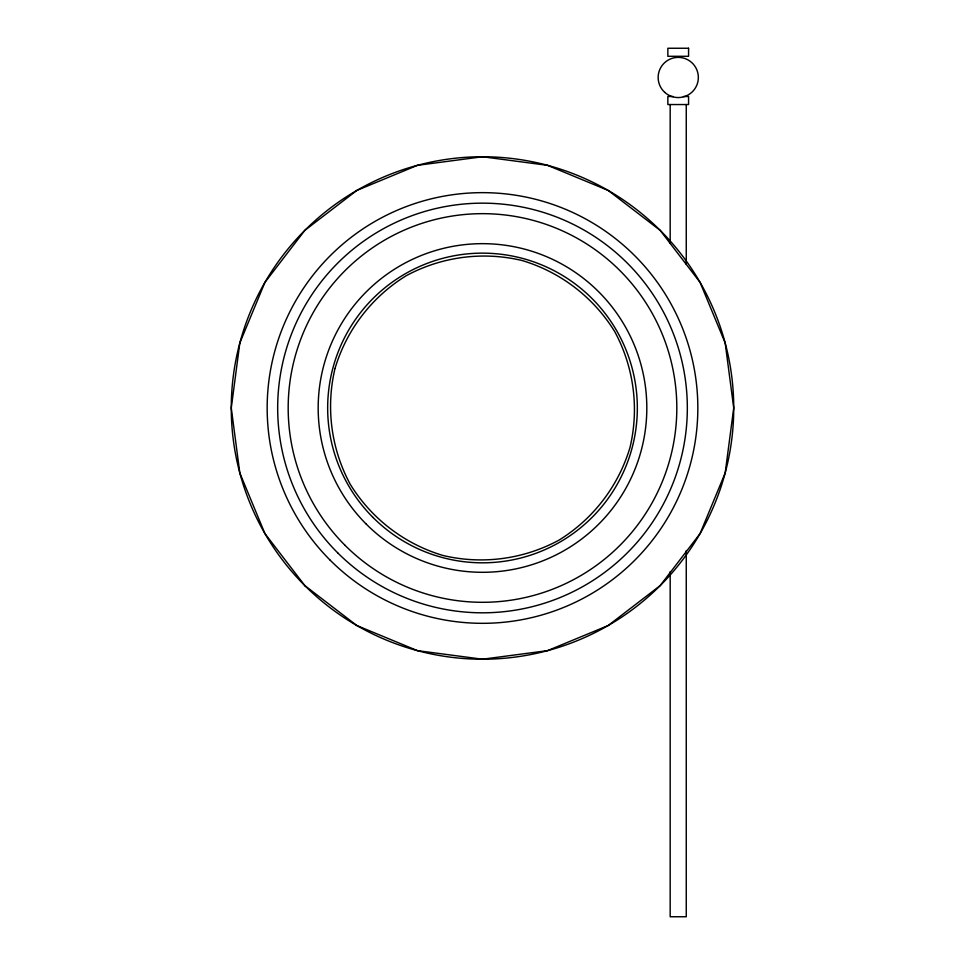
<?xml version="1.0" encoding="UTF-8"?>
<svg xmlns="http://www.w3.org/2000/svg" width="965" height="965" viewBox="0 0 965 965"><rect width="100%" height="100%" fill="white"/><g stroke="black" fill="none" stroke-linecap="round" stroke-linejoin="round"><path stroke-width="1.45" d="M673.039 96.5L667.852 96.5L667.852 104.546L688.576 104.546L688.576 96.5L683.401 96.5M686.26 104.546L686.26 264.265M686.26 550.581L686.26 916.75L670.18 916.75L670.18 571.678M670.18 104.546L670.18 243.18M239.827 342.961L231.274 407.99L239.827 473.007L264.929 533.597L304.856 585.634L356.881 625.561L417.471 650.651L482.5 659.216L547.529 650.651L608.119 625.561L660.144 585.634L700.071 533.597L725.173 473.007L733.726 407.99L725.173 342.961L700.071 282.371L660.144 230.333L608.119 190.407L547.529 165.317L482.5 156.752L417.471 165.317L356.881 190.407L304.856 230.333L264.929 282.371L239.827 342.961M335.012 368.461C325.712 407.676 331.128 448.858 350.259 484.334C371.416 518.639 404.371 543.922 442.983 555.478C482.198 564.778 523.38 559.35 558.844 540.219C593.149 519.073 618.444 486.119 629.988 447.507C639.288 408.292 633.872 367.11 614.741 331.634C593.584 297.329 560.629 272.046 522.017 260.49C482.802 251.19 441.62 256.618 406.156 275.749C371.851 296.894 346.556 329.849 335.012 368.461M688.576 48.25L667.852 48.25L667.852 56.296L688.576 56.296L688.576 48.25M664.813 92.423A20.108 20.108 0 0 0 697.912 81.627A20.108 20.108 0 0 0 672.014 58.358A20.108 20.108 0 0 0 664.813 92.423M373.009 517.469A154.846 154.846 0 0 0 632.063 448.062A154.846 154.846 0 0 0 442.428 258.415A154.846 154.846 0 0 0 373.009 517.469M366.302 524.176A164.327 164.327 0 0 0 641.218 450.51A164.327 164.327 0 0 0 439.968 249.26A164.327 164.327 0 0 0 366.302 524.176M345.096 545.382A194.315 194.315 0 0 0 670.192 458.279A194.315 194.315 0 0 0 432.211 220.285A194.315 194.315 0 0 0 345.096 545.382M337.666 552.812A204.821 204.821 0 0 0 680.349 460.993A204.821 204.821 0 0 0 429.485 210.141A204.821 204.821 0 0 0 337.666 552.812M330.235 560.255A215.34 215.34 0 0 0 690.494 463.719A215.34 215.34 0 0 0 426.771 199.984A215.34 215.34 0 0 0 330.235 560.255M304.856 585.634A251.226 251.226 0 0 0 725.173 473.007A251.226 251.226 0 0 0 417.471 165.317A251.226 251.226 0 0 0 304.856 585.634"/></g></svg>
